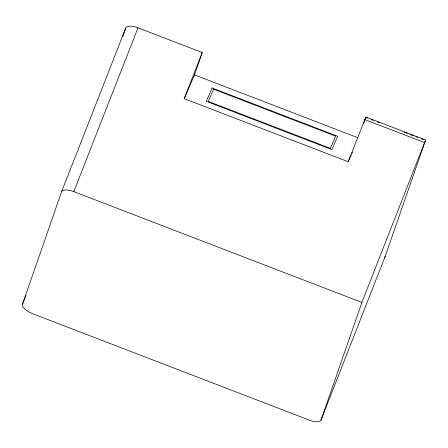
<?xml version="1.0" encoding="UTF-8"?>
<svg xmlns="http://www.w3.org/2000/svg" width="448" height="448" viewBox="0 0 448 448"><rect width="100%" height="100%" fill="white"/><g stroke="black" fill="none" stroke-linecap="round" stroke-linejoin="round"><path stroke-width="0.67" d="M351.036 155.333L348.253 161.756L184.184 98.65L194.488 74.889L202.255 52.539L138.001 27.821A11.519 4.631 21.4 0 0 125.726 28.067L61.533 191.867L22.523 304.13A13.205 5.309 21.4 0 0 33.102 313.891L309.82 420.319A10.506 4.222 21.4 0 0 321.014 420.101L385.207 256.301L425.6 140.017L365.831 117.029L363.703 123.189M122.741 36.652L125.726 28.067M321.014 420.101L361.9 302.434L425.6 140.017M22.523 304.13L25.833 295.68M61.533 191.867A11.519 4.631 21.4 0 1 73.808 191.621L138.001 27.821M184.184 98.65L202.255 52.539M348.253 161.756L365.814 117.046M351.596 154.05L352.43 152.124M365.714 117.398L367.662 118.149M371.56 119.65L373.509 120.394M377.406 121.895L379.355 122.646M404.046 132.143L407.294 133.392M409.892 134.389L413.14 135.638M415.738 136.64L417.687 137.39M421.585 138.886L423.534 139.636M364.784 119.582L424.553 142.57M194.488 74.889L357.907 137.743M73.808 191.621L361.9 302.434M385.207 256.301A10.506 4.222 21.4 0 1 384.513 257.202M212.117 87.982L206.338 101.31L331.85 149.587L337.63 136.259L212.117 87.982M213.623 89.208L208.32 101.427L330.35 148.361L335.647 136.142L213.623 89.208"/></g></svg>
